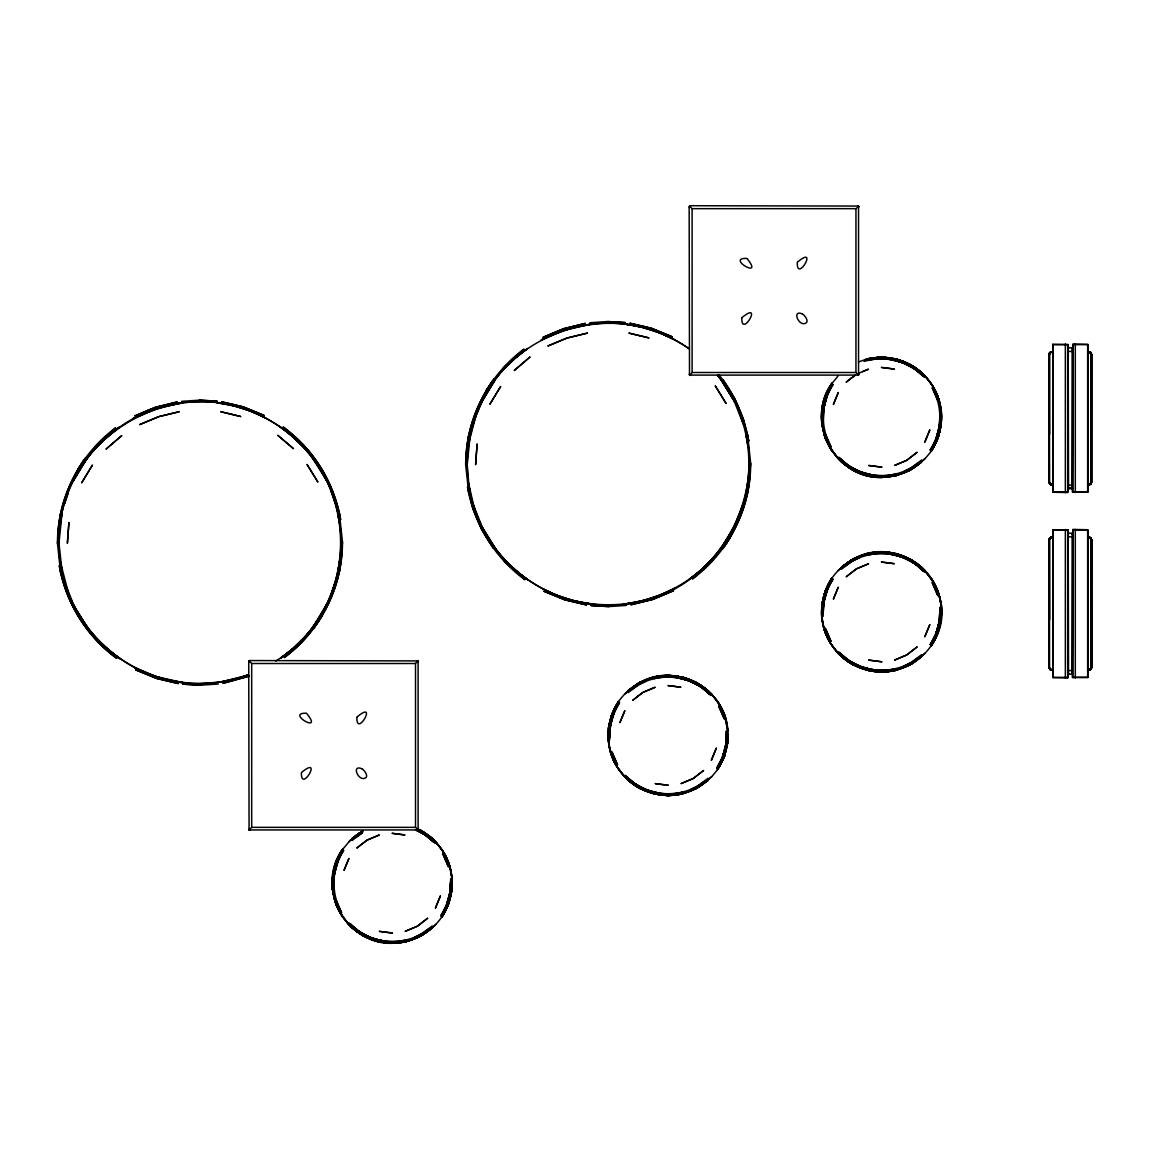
<?xml version="1.0" encoding="UTF-8"?>
<svg xmlns="http://www.w3.org/2000/svg" width="1149" height="1149" viewBox="0 0 1149 1149"><rect width="100%" height="100%" fill="white"/><g stroke="black" fill="none" stroke-linecap="round" stroke-linejoin="round"><path stroke-width="1.5" d="M1049.611 619.742L1049.425 539.441L1049.396 667.928L1051.479 669.982L1049.152 667.928L1049.252 539.441L1051.479 537.086L1049.109 539.441L1049.109 667.928L1051.479 670.284L1049.152 667.928L1049.396 539.441L1049.856 537.833L1051.479 537.129L1049.252 539.441L1049.425 667.928L1049.856 669.537L1051.479 670.24L1049.152 667.928L1051.479 670.197L1049.195 667.928L1051.479 670.14L1050.301 669.968M1051.479 484.275L1050.301 484.562L1049.109 482.523L1049.396 354.05L1050.301 351.996L1051.479 352.298M1090.803 537.833L1089.195 537.402L1091.507 539.441L1089.195 537.229L1091.406 539.441L1091.263 667.928L1089.195 670.284L1091.55 667.928L1091.507 539.441L1089.195 537.086L1091.507 539.441L1091.55 667.928L1089.195 670.24L1091.507 667.928L1091.464 539.441L1089.195 537.129L1090.803 537.833L1090.932 539.441M1089.195 484.275L1090.372 484.562L1091.406 482.523L1091.406 354.05L1090.372 351.996L1089.195 352.298M332.506 890.274C331.084 875.725 334.819 861.176 342.775 848.953C314.654 886.439 345.964 945.254 392.585 943.286C412.031 942.941 430.961 932.931 441.891 916.816M451.902 876.069C453.209 890.59 449.647 905.182 441.633 917.39C453.754 899.236 455.894 874.518 445.094 855.258M727.762 742.8L724.401 756.545L717.723 769.37L724.401 756.545L727.791 739.267L724.272 756.846L717.536 769.658L724.272 756.846L727.777 739.583M727.791 731.554C727.073 689.773 676.301 661.709 640.208 682.19L631.878 687.763M821.88 424.383C820.458 409.834 824.192 395.285 832.149 383.062C804.099 420.462 835.194 479.162 881.7 477.395M821.88 619.024C820.458 604.475 824.192 589.911 832.149 577.703C820.013 595.828 817.887 620.589 828.688 639.821M941.275 410.179C942.568 424.699 939.02 439.291 931.006 451.5C943.128 433.345 945.268 408.627 934.467 389.367M941.275 604.819C942.568 619.325 939.02 633.918 931.006 646.14C967.243 595.096 906.705 530.005 853.678 558.673L845.362 564.245M615.218 763.338C604.489 744.207 606.514 719.604 618.478 701.508C606.27 719.777 604.532 744.653 615.447 763.941M450.595 878.712C451.528 891.911 447.794 904.895 440.699 915.997M609.717 739.899C608.783 726.699 612.518 713.716 619.613 702.614M823.187 616.381C822.253 603.182 825.987 590.198 833.082 579.096M440.871 915.681L446.142 905.9L449.69 894.181L450.681 880.924L450.121 891.782L446.688 904.392M613.609 714.218L610.622 724.43L609.616 737.687L610.191 726.829L613.537 714.19M726.412 730.979L725.938 744.035L722.678 756.674L726.024 744.049L726.498 730.979C727.504 744.164 723.64 757.177 716.603 768.25M827.093 590.701L824.092 600.913L823.101 614.169L823.661 603.311L827.007 590.672M939.882 607.462L939.408 620.517L936.148 633.156L939.494 620.532L939.968 607.462C940.974 620.632 937.11 633.645 930.072 644.733M450.681 880.924L450.049 891.768L446.774 904.421M609.616 737.687C609.243 725.392 612.891 713.299 619.44 702.929M823.101 614.169C822.713 601.875 826.361 589.782 832.91 579.412M60.595 572.461L57.45 543.305L60.337 514.12M339.343 512.885L342.488 542.041L339.601 571.225M468.821 493.855L465.661 464.699L468.562 435.514M747.554 434.279L750.699 463.449L747.812 492.634M57.45 543.305C57.349 498.336 79.511 454.429 115.69 427.744L95.108 446.616M342.488 542.041C342.617 587.01 320.356 630.887 284.248 657.601C317.641 632.682 339.975 593.028 341.914 551.218M465.661 464.699C465.56 419.744 487.736 375.824 523.901 349.138L503.319 368.025M750.699 463.449C750.8 508.404 728.638 552.31 692.459 578.995L713.041 560.123M726.585 733.191L725.593 746.433L722.032 758.168L716.775 767.934M940.054 609.674L939.063 622.916L935.501 634.65L930.245 644.417M58.024 534.141C59.174 507.298 69.184 481.431 84.294 459.413M466.235 455.535C467.399 428.706 477.395 402.839 492.519 380.807M750.125 472.612C748.976 499.442 738.965 525.308 723.856 547.326M1049.726 482.523L1050.301 484.562L1051.479 484.734L1049.195 482.523L1049.109 354.05L1051.479 351.723L1049.109 354.05L1049.109 482.523L1051.479 484.849M1090.976 370.107L1091.248 482.523L1089.195 484.849L1091.55 482.523L1091.55 354.05L1089.195 351.824L1091.507 354.05L1091.55 482.523L1089.195 484.806L1091.406 482.523L1091.263 354.05L1089.195 351.824L1091.507 354.05L1091.234 483.7M1049.726 354.05L1049.425 352.858L1051.479 351.766L1049.152 354.05L1049.425 482.523L1049.856 484.131L1051.479 484.734L1050.301 484.562M1091.234 669.106L1091.406 667.928L1089.195 670.197L1091.464 667.928L1091.119 538.68M60.193 521.028L60.308 520.267M333.583 871.947L332.564 885.462M940.5 426.853C942.941 413.41 940.241 398.933 933.16 387.256M940.5 621.48L941.232 609.631M248.73 661.738L249.907 660.56L418.121 660.905L418.121 829.951L249.074 829.951L248.73 661.738L249.462 660.646M689.156 206.892L690.334 205.714L858.547 206.059L858.547 375.105L689.501 375.105L689.156 206.892L690.334 205.714M1051.479 351.723L1049.195 354.05L1049.425 352.858M1050.703 537.517L1051.479 537.373L1049.856 537.833L1051.479 537.229L1049.252 539.441L1051.479 537.172L1049.927 537.904L1049.726 539.441M940.198 428.52L938.589 436.017L931.466 450.623M940.198 623.146L937.254 633.63M301.426 772.774C300.779 793.858 323.415 754.476 301.641 772.372M356.879 717.321C356.219 738.577 378.639 698.865 357.095 716.933M741.852 317.928C741.191 339.012 763.826 299.63 742.067 317.541M797.305 262.475C796.63 283.731 819.05 244.019 797.521 262.087M444.175 853.606C455.866 872.967 454.157 898.461 441.819 917.117L448.498 904.277L451.873 890.547M933.548 387.716C945.225 407.076 943.53 432.57 931.193 451.227L937.871 438.387L941.232 424.656M933.548 582.356C945.225 601.717 943.53 627.196 931.193 645.853L937.871 633.027L941.232 619.282M1049.152 539.441L1049.425 538.263M334.086 868.802L335.91 862.066L342.589 849.24C330.452 867.538 328.585 892.385 339.558 911.674M448.498 904.277L451.902 890.216M608.41 728.394L611.814 714.333M724.401 756.545L727.805 742.484M821.923 424.699C820.429 410.164 823.962 395.586 831.962 383.349C804.243 420.793 835.366 479.449 881.944 477.395L895.947 475.657L881.57 477.395L867.222 475.657M821.923 619.34C820.429 604.805 823.962 590.213 831.962 577.976C819.826 596.288 817.959 621.135 828.932 640.424M937.871 438.387L941.275 424.326M937.871 633.027L941.275 618.966M332.549 875.811L335.91 862.066M821.908 409.92L825.284 396.175M821.908 604.546L825.284 590.816M611.929 714.032L608.439 728.064L611.929 714.032L618.478 701.508M827.007 396.046L823.661 408.671L823.187 421.74C822.253 408.541 825.987 395.558 833.082 384.47M936.148 438.53L939.494 425.891L939.968 412.821C940.902 426.02 937.167 439.004 930.072 450.106M417.748 830.196L418.48 829.118M858.892 374.272L857.714 375.45M827.093 396.075L823.661 408.671L823.273 421.74M936.062 438.501L939.494 425.891L939.882 412.836M1050.832 484.146L1049.856 483.169L1051.479 484.576L1049.927 484.074L1049.425 482.523L1049.425 354.05L1051.479 351.824L1050.703 352.111M1091.406 667.928L1089.195 670.14L1091.248 667.928L1091.406 539.441M1072.118 348.75L1072.462 347.86L1068.211 347.86L1068.541 488.713M1072.462 488.713L1068.211 488.713L1068.541 487.822M1072.118 534.156L1072.462 533.251L1068.211 533.251L1068.541 674.118M1089.195 484.849L1090.803 484.131L1091.263 482.523L1090.746 484.074L1089.195 484.576L1090.818 483.169M1049.252 354.05L1049.856 352.427L1051.479 351.996M1089.195 484.734L1091.406 482.523M336.298 861.405L336.916 859.854M447.492 906.489L448.124 904.952M612.187 713.658L612.819 712.121M825.657 395.515L826.289 393.963M723.396 758.757L724.014 757.205M825.657 590.141L826.289 588.604M936.866 440.598L937.483 439.062M936.866 635.239L937.483 633.688M342.316 849.843C334.661 861.994 331.041 876.27 332.549 890.59M442.106 916.514C448.483 905.843 452.807 893.462 451.859 880.895M618.205 702.096C611.828 712.768 607.505 725.163 608.453 737.715M831.675 383.953C819.524 402.624 818.174 428.146 829.995 447.306M717.996 768.767C724.373 758.11 728.696 745.715 727.762 733.148M831.675 578.579C825.298 589.25 820.975 601.645 821.937 614.198M932.442 449.115L938.589 436.017L941.404 421.841L940.758 407.378M931.466 645.25C943.573 626.55 944.981 601.042 933.16 581.897M341.339 851.337C335.723 861.606 331.515 873.197 332.664 885.046M617.243 703.605C611.627 713.859 607.419 725.464 608.553 737.313M830.713 385.446C824.767 396.161 820.688 408.383 822.095 420.764M830.713 580.087C819.567 598.686 818.461 623.275 829.995 641.946M443.069 915.006C454.228 896.407 455.32 871.818 443.801 853.147M718.972 767.273C730.132 748.674 731.224 724.071 719.691 705.414M932.442 643.756L936.579 635.11M418.322 829.707L417.288 830.296M336.025 861.764L342.589 849.24M441.819 917.117L448.383 904.593M825.399 395.874L831.962 383.349M717.723 769.37L724.272 756.846M825.399 590.5L831.962 577.976M931.193 451.227L937.756 438.703M931.193 645.853L937.756 633.329M343.709 850.361C336.671 861.448 332.808 874.461 333.813 887.631L334.287 874.561L337.72 861.965L334.287 874.561L333.899 887.631M343.537 850.677C331.357 869.003 330.84 893.606 341.655 912.679L336.341 900.443M832.91 384.786C820.731 403.112 820.214 427.715 831.029 446.789L825.714 434.552M930.245 449.79C942.424 431.464 942.941 406.847 932.126 387.773L937.44 400.01M1090.818 668.574L1090.976 555.513M77.845 469.209L85.572 457.661M314.352 627.684L322.093 616.137M486.056 390.603L493.797 379.069M722.577 549.078L730.304 537.545M342.517 849.542L350.431 840.091L361.964 831.345L348.664 841.887M831.89 383.651L838.038 375.996M618.421 701.795C628.589 686.973 645.479 677.063 663.418 675.612M886.252 477.108C904.206 475.657 921.081 465.747 931.264 450.925M831.89 578.277C842.059 563.455 858.949 553.545 876.888 552.094M672.783 795.252C690.736 793.815 707.612 783.891 717.795 769.069M886.252 671.734C904.206 670.298 921.081 660.373 931.264 645.551M306.927 634.866L310.287 630.772M306.941 634.693L309.038 632.194M88.473 456.124L90.685 453.525M496.167 378.064L498.479 375.364M714.75 556.432L716.962 553.832M705.4 566.514L710.096 561.904M435.744 924.457C425.36 934.884 411.658 941.864 396.879 942.999M248.888 661.149L249.907 660.56M689.888 375.364L692.1 372.506L855.948 372.506L858.547 375.105M689.501 206.059L692.1 208.658L855.948 208.658L858.806 206.432M248.73 829.118L249.074 829.951L251.688 827.352L251.688 663.504L249.074 660.905M251.688 663.504L415.521 663.504L417.748 660.646M1090.932 354.05L1091.234 352.858L1089.195 351.766L1090.372 351.996L1091.248 354.05L1090.803 352.427M1051.479 484.734L1049.152 482.523L1050.243 483.758M1051.479 669.982L1050.243 669.163M624.553 694.154L637.867 683.612L645.135 680.337M925.117 458.566L911.818 469.108L904.55 472.368M838.038 570.636L851.337 560.094L858.605 556.82M711.648 776.724L698.348 787.266L691.08 790.526M925.117 653.207L911.818 663.749L904.55 667.009M100.624 442.121L102.907 440.11M100.782 442.006L103.353 439.78M111.094 433.101L113.679 430.875M691.885 578.091L694.585 575.778M512.167 360.628L514.766 358.416M527.405 348.578L515.025 358.316L504.239 368.901L515.025 358.316L527.405 348.578C477.18 382.631 454.587 450.753 474.278 508.117C492.145 564.748 548.777 605.782 608.18 605.035L608.826 605.006C724.559 607.778 792.968 462.717 717.45 375.306M280.744 658.162L293.124 648.424L303.911 637.853L293.124 648.424L280.744 658.162C330.969 624.122 353.562 555.987 333.871 498.623C316.004 441.992 259.372 400.958 199.969 401.705L199.323 401.733C123.92 400.182 56.919 468.06 59.001 543.319C57.622 618.377 124.81 685.45 199.969 683.641L222.087 681.888L248.428 674.966M1066.947 529.904L1067.938 529.904M1073.712 677.479L1072.721 677.479M352.197 840.422L362.682 832.608L356.247 836.989M921.584 460.045L911.1 467.858L904.119 471.291M628.101 692.675L638.585 684.861L645.566 681.429M841.571 569.157L852.055 561.344L859.035 557.911M432.211 925.936L421.726 933.749L414.746 937.182M708.114 778.203L697.63 786.002L690.65 789.449M921.584 654.671L911.1 662.485L904.119 665.932M355.544 836.07L361.964 831.345M631.447 688.337L637.867 683.612L653.58 677.221M844.917 564.82L851.337 560.094L867.05 553.689M918.238 464.397L911.818 469.108L896.091 475.514M428.864 930.288L422.444 934.999L415.177 938.259M704.768 782.541L698.348 787.266L682.621 793.657M918.238 659.023L911.818 663.749L896.091 670.14M352.125 838.368L362.667 831.014L355.989 835.495M628.029 690.635L639.892 682.348L653.379 677.149L667.856 675.325M841.499 567.118L853.362 558.831L864.45 554.55M362.538 831.1L352.384 838.138L362.983 830.842L356.535 835.179M639.892 682.348L628.288 690.405L640.208 682.19L632.438 687.447M917.534 463.464C895.014 481.374 859.754 479.219 839.847 458.322C854.224 472.885 875.926 478.961 895.746 474.063M632.151 689.256C654.657 671.346 689.931 673.515 709.823 694.398C695.461 679.835 673.759 673.759 653.925 678.657M845.621 565.739C868.127 547.829 903.401 549.983 923.293 570.881C908.931 556.317 887.229 550.242 867.394 555.139M428.16 929.354C405.654 947.264 370.38 945.11 350.474 924.213C364.851 938.776 386.552 944.851 406.387 939.954M704.064 781.622C681.544 799.532 646.284 797.363 626.377 776.48C640.754 791.043 662.456 797.119 682.276 792.221M917.534 658.104C895.014 676 859.754 673.845 839.847 652.962C854.224 667.526 875.926 673.601 895.746 668.704M845.908 563.929L853.678 558.673L841.757 566.888L853.362 558.831L866.849 553.631L881.326 551.807M917.247 465.288C907.25 473.216 894.583 476.835 881.944 477.237L896.292 475.571L909.793 470.372L921.397 462.315L909.793 470.372L902.453 473.316M427.873 931.178C417.877 939.106 405.224 942.726 392.585 943.128L406.933 941.462L420.419 936.263L432.024 928.205L420.419 936.263L413.094 939.207M703.777 783.431C693.781 791.374 681.113 794.993 668.474 795.395L682.822 793.715L696.323 788.516L707.928 780.473L696.323 788.516L688.983 791.46M917.247 659.914C907.25 667.856 894.583 671.476 881.944 671.878L896.292 670.197L909.793 664.998L921.397 656.955L909.793 664.998L902.453 667.942M1089.956 669.853L1089.195 669.996L1090.803 669.537M275.76 661.034C297.85 647.49 315.501 627.038 326.934 603.843L313.103 626.722L314.165 625.171C350.072 576.568 349.195 505.373 312.327 457.604L326.359 480.339C315.343 458.939 299.415 440.268 279.681 426.451L292.148 436.06L303.034 446.544C280.428 422.674 249.592 406.689 216.874 402.753L234.037 405.913L250.425 411.083L265.721 418.021C182.734 371.314 69.816 429.87 60.193 524.605L61.888 514.45L59.001 543.319L62.147 572.159L60.366 562.019L68.61 593.746L64.847 582.758L74.57 607.074L87.611 627.756L73.565 605.006C84.408 626.42 100.494 645.221 120.257 658.894L107.791 649.286L96.904 638.801C119.597 662.671 150.361 678.441 183.064 682.592L156.551 676.704L134.218 667.325C169.032 685.565 211.531 688.596 248.428 674.923M1072.721 529.904L1073.712 529.904M1067.938 677.479L1066.947 677.479M541.294 340.018C556.489 332.004 573.006 326.819 589.997 324.32L564.532 330.122L541.294 340.018C561.574 329.074 584.496 323.343 607.534 323.142L608.18 323.099C636.474 323.185 664.553 331.86 687.892 347.845M543.305 338.38L544.052 337.993M668.56 591.706L673.055 589.767M859.423 372.965L868.457 369.174L862.497 371.615M249.362 676.029L222.877 683.339L249.089 676.201M248.385 674.736L243.645 676.704L218.152 682.434L235.286 679.116L248.356 674.865M652.646 598.356L656.797 596.704M858.475 361.906L867.05 359.062L876.888 357.468M1049.927 537.904L1051.479 537.402M1089.195 669.982L1090.746 669.479M864.608 359.723L867.05 359.062M864.091 361.404C884.644 355.156 908.27 360.714 923.293 376.24C908.902 361.748 887.229 355.587 867.394 360.499M1089.195 484.605L1089.956 484.447M925.879 377.131C911.717 360.7 888.163 354.107 867.208 358.905L881.57 357.167L888.191 357.87M881.57 551.807L867.208 553.545C888.177 548.805 911.703 555.297 925.879 571.757M668.1 675.325L653.738 677.063C674.707 672.323 698.233 678.815 712.409 695.274M836.716 651.569C850.935 668.258 874.719 675.296 895.947 670.298C874.518 675.382 850.447 668.072 836.357 651.038M623.246 775.087C637.465 791.776 661.25 798.814 682.477 793.815C661.048 798.9 636.977 791.604 622.887 774.555M881.57 357.167L866.849 359.005L881.326 357.167M867.208 358.905L881.197 357.167M867.208 553.545L881.197 551.807M653.738 677.063L667.727 675.325M881.829 672.036L895.947 670.298M682.477 793.815L668.1 795.553L653.752 793.815M881.57 477.395L895.947 475.657M1089.841 484.146L1090.932 482.523M589.81 322.74L607.548 321.548L625.3 322.582L607.548 321.548M181.599 401.346L199.337 400.154L217.089 401.188L199.337 400.154M608.812 606.586L591.06 605.552L608.812 606.586L626.55 605.394M200.601 685.192L182.849 684.158L200.601 685.192L218.339 684M615.117 605.121L618.162 604.92M877.104 357.44L888.45 357.985M839.014 459.126C850.921 471.894 868.788 477.955 886.051 477.122M877.104 552.08C894.367 551.247 912.234 557.308 924.141 570.062M663.634 675.598L674.966 676.143M839.014 653.767C850.921 666.535 868.788 672.582 886.051 671.763M625.544 777.284C637.451 790.052 655.318 796.099 672.582 795.28M349.641 925.017C361.547 937.785 379.414 943.846 396.678 943.013M867.222 670.298L881.944 672.036M1068.541 351.436L1072.118 351.436M1068.541 485.137L1072.118 485.137M1068.541 536.842L1072.118 536.842M1068.541 670.528L1072.118 670.528M1068.211 674.118L1072.462 674.118M251.688 827.352L415.521 827.352L418.121 829.951M881.312 672.036L866.949 670.226M667.842 795.553L653.479 793.744M878.884 357.339C895.559 357.066 912.651 363.098 924.141 375.436M884.27 477.237C858.001 478.3 831.89 460.749 824.652 435.212M878.884 551.965C905.714 550.845 932.198 569.215 938.948 595.455M884.27 671.863C857.441 672.998 830.942 654.614 824.206 628.388M665.415 675.483C682.089 675.224 699.181 681.256 710.671 693.579M670.801 795.381C643.971 796.516 617.473 778.132 610.737 751.906M394.897 943.128C368.082 944.248 341.569 925.879 334.833 899.638M890.058 358.129C912.809 361.059 933.103 378.567 938.948 400.814M676.589 676.287C699.339 679.217 719.633 696.725 725.479 718.972M377.849 941.548L392.211 943.286L406.574 941.548C385.346 946.561 361.562 939.509 347.343 922.819M881.843 357.167C898.82 357.756 915.911 364.894 926.798 378.165M866.949 475.6L881.312 477.395M881.843 551.807L896.206 553.603M668.373 675.325L682.721 677.12M377.576 941.491L391.938 943.286M888.479 357.669L890.36 357.928M872.795 476.634L874.676 476.892M888.479 552.31L890.36 552.568M872.795 671.275L874.676 671.533M675.009 675.827L676.89 676.086M659.325 794.792L661.206 795.051M383.421 942.525L385.303 942.783M889.771 358.043L896.206 358.976M1051.479 484.605L1049.856 484.131M1089.195 351.766L1090.372 351.996M1090.372 537.402L1089.195 537.172L1091.248 539.441L1090.818 538.809M746.678 258.41C725.507 257.678 764.875 280.356 747.065 258.626M802.131 313.849C792.135 309.612 797.966 325.411 804.932 323.558C810.548 322.079 803.553 314.022 802.519 314.079M306.252 713.242C285.096 712.524 324.449 735.188 306.654 713.472M361.705 768.695C351.709 764.458 357.54 780.257 364.52 778.404C370.122 776.925 363.127 768.868 362.093 768.911M873.025 475.126C860.558 473.072 848.838 467.255 839.847 458.322M873.01 475.212L860.299 471.837L848.651 465.704L838.684 457.144M857.714 205.714L858.892 206.892M690.334 375.45L689.156 374.272M417.288 660.56L418.48 661.738M249.907 830.296L248.888 829.707M1089.195 351.996L1091.464 354.05L1091.119 353.274M1089.195 537.402L1090.746 537.904M895.933 358.905C915.71 364.19 932.959 379.486 938.618 399.364M895.933 553.545C915.71 558.831 932.959 574.112 938.618 593.99M682.463 677.063C702.24 682.348 719.475 697.63 725.148 717.507M150.232 674.793L154.354 676.474M415.392 829.822L425.13 834.749L433.934 842.131L422.918 833.355L416.627 830.196M416.613 830.253L425.073 834.82L433.934 842.131M416.398 830.153L425.13 834.749L435.098 843.323M689.386 348.994C670.327 335.666 648.194 326.977 625.085 324.147L642.248 327.321L658.636 332.478L673.932 339.415C606.413 301.928 513.244 332.621 481.216 402.897L495.047 380.032L482.451 400.513L473.963 421.008L472.713 425.231L476.361 414.214L468.864 442.595L468.419 445.999L470.099 435.859L467.226 464.713L469.051 486.702L470.372 493.553L468.591 483.413L474.278 508.117L476.835 515.14L473.072 504.152L482.795 528.468L495.822 549.15L481.79 526.414C492.619 547.829 508.72 566.615 528.468 580.288L516.002 570.68L505.115 560.195C527.851 583.979 558.5 600.123 591.275 603.986L574.112 600.826L557.725 595.67L542.429 588.733C583.304 610.148 634.478 610.248 675.081 588.116L659.842 595.196L643.497 600.51L626.377 603.828C658.923 599.16 689.86 583.563 712.121 559.247L701.335 569.832L688.955 579.556C708.445 565.423 724.459 546.838 735.145 525.251L721.313 548.116L733.909 527.621L743.662 502.917L739.999 513.933C751.906 481.589 751.877 445.209 739.539 412.994L743.302 423.995L733.579 399.665L720.538 378.998L734.584 401.733L722.003 380.894L717.579 375.752M1090.43 352.815L1090.818 353.404M853.693 470.544L841.772 462.343L836.716 456.929M853.693 665.17C839.215 656.998 827.553 643.354 823.646 627.024M640.223 788.688C625.745 780.516 614.083 766.871 610.162 750.541M364.319 936.435C349.842 928.263 338.179 914.604 334.273 898.274M909.706 364.161C924.213 372.463 935.99 386.279 939.595 402.811M853.448 470.415L841.556 462.142L836.357 456.412M909.706 558.787L921.599 567.06L926.798 572.791M853.448 665.041C838.942 656.74 827.165 642.923 823.56 626.377M696.237 682.305L708.114 690.578L713.328 696.308M639.964 788.559C625.473 780.257 613.695 766.44 610.09 749.895M364.075 936.306L352.183 928.033L346.984 922.302M709.823 694.398C700.847 685.465 689.127 679.648 676.66 677.594L689.386 680.883L701.019 687.016L711.001 695.576M350.474 924.213C359.465 933.146 371.184 938.963 383.651 941.017L370.926 937.728L359.292 931.609L349.31 923.035M923.293 376.24C914.403 367.206 902.568 361.547 890.13 359.436L902.855 362.725L914.489 368.858L924.471 377.432M923.293 570.881C914.403 561.847 902.568 556.188 890.13 554.077L902.855 557.366L914.489 563.484L924.471 572.058M839.847 652.962C848.752 661.996 860.587 667.655 873.025 669.766L860.299 666.477L848.651 660.345L838.684 651.77M626.377 776.48C635.282 785.514 647.117 791.173 659.555 793.284L646.83 789.995L635.182 783.862L625.214 775.302M507.844 563.757L510.946 566.443L503.19 558.313M512.397 567.735L508.318 564.245L510.874 566.471M284.866 429.697L287.595 432.024M286.087 430.76L288.672 432.972M99.618 642.363L102.204 644.589M434.767 841.327L429.941 836.515L417.676 828.846C432.8 836.529 445.309 850.073 449.575 866.705M924.371 375.22L933.405 387.041M838.784 459.356L829.75 447.521M924.371 569.847L933.405 581.681M838.784 653.982L829.75 642.162M710.901 693.364L719.935 705.199M625.315 777.514L616.281 765.679M434.997 841.111L444.031 852.931M349.411 925.247L340.377 913.412M436.505 843.021L432.01 838.124L420.089 829.923C433.618 837.664 445.008 850.045 449.245 865.254M437.439 844.055L432.225 838.31L420.333 830.052C434.839 838.353 446.616 852.17 450.236 868.716M303.393 446.501L305.778 449.173M303.494 446.645L305.605 449.087M504.181 561.042L524.921 579.742C494.616 557.71 473.862 523.843 467.514 486.989L472.842 508.705L481.488 529.33L493.251 548.346M718.743 374.718C734.699 393.533 744.279 417.058 748.846 441.159L743.532 419.428L734.886 398.804L723.109 379.788M497.388 551.506L499.714 554.235M616.525 765.464L613.006 759.216L608.913 745.342L608.697 740.516M340.621 913.196L337.102 906.949L333.023 893.075L332.808 888.263M832.163 451.528L825.413 438.731L823.646 432.383M931.15 577.918L937.843 590.758L939.595 597.451M832.005 451.284L825.312 438.444L823.56 431.751M717.68 701.436L724.373 714.276L726.125 720.969M342.632 917.175L335.939 904.335L334.187 897.642M720.078 705.874L724.258 713.989L727.777 731.238M933.534 387.285L938.905 399.565L941.404 412.721M933.534 581.911L938.905 594.191L941.404 607.361M829.607 447.291L824.25 435.011L821.75 421.841M829.607 641.918L824.25 629.638L821.75 616.482M720.064 705.429L725.436 717.708L727.935 730.879M616.137 765.435L610.78 753.155L608.281 739.999M444.175 853.176L449.532 865.456L452.031 878.612M340.233 913.182L334.876 900.902L332.377 887.732M937.44 594.651L932.126 582.414L937.828 595.757M825.714 629.192L831.029 641.429L825.327 628.072M723.971 718.168L718.642 705.931L724.358 719.274M612.245 752.71L617.559 764.947L611.857 751.59M448.067 865.901L442.753 853.664L448.455 867.021M479.334 521.66L481.101 525.797M332.334 493.682L334.388 498.637M1049.252 482.523L1049.54 483.284M1049.252 667.928L1049.54 668.689M1049.425 667.928L1049.927 669.479M339.616 520.152L339.731 520.885M60.208 564.461L60.322 565.193M822.253 423.967L822.397 427.184M1049.425 354.05L1049.611 434.351M1075.306 344.025L1075.306 492.548M1075.306 529.43L1075.306 677.953M1072.118 347.86L1072.118 488.713L1072.462 487.822L1068.211 487.822L1068.211 488.713M1072.118 533.251L1072.118 674.118M1065.353 344.025L1065.353 492.548M1065.353 529.43L1065.353 677.953M855.948 208.658L855.948 372.506M692.1 208.658L692.1 372.506M415.521 663.504L415.521 827.352M67.992 534.788L67.374 543.305L68.926 522.493L67.992 534.788M476.203 456.182L475.6 464.713L477.137 443.902L476.203 456.182M1052.8 344.327L1052.8 492.246L1067.838 492.548L1068.311 344.499L1052.8 344.327M1052.8 529.718L1052.8 677.651L1067.838 677.953L1068.311 529.904L1052.8 529.718M1087.888 492.074L1072.362 492.074L1072.836 344.025L1087.873 344.327L1087.888 492.074M1087.888 677.479L1072.362 677.479L1072.836 529.43L1087.873 529.718L1087.888 677.479M339.745 560.741L338.05 570.895L339.745 560.741M747.956 482.135L746.261 492.289L747.956 482.135M65.823 499.628L64.488 503.837L68.15 492.806L65.823 499.628M335.451 581.509L331.788 592.539L335.451 581.509M346.596 863.976L344.011 870.396L348.937 858.404L346.596 863.976M440.397 895.947L435.471 907.954L440.397 895.947M622.499 716.229L619.9 722.664L624.841 710.657L622.499 716.229M835.969 398.085L833.384 404.505L838.31 392.498L835.969 398.085M716.301 748.214L711.375 760.221L716.301 748.214M835.969 592.712L833.384 599.146L838.31 587.139L835.969 592.712M929.771 430.056L924.844 442.063L929.771 430.056M929.771 624.697L924.844 636.69L929.771 624.697M74.24 479.119L73.005 481.503L86.836 458.638L74.24 479.119M86.649 474.566L81.622 482.882L92.48 465.043L86.649 474.566M494.86 395.96L489.847 404.276L500.691 386.452L494.86 395.96M100.121 443.284L96.028 447.492L106.814 436.922L119.194 427.184L100.121 443.284M112.559 443.485L105.995 449.144L121.823 435.557L112.559 443.485M520.77 364.879L514.206 370.538L530.048 356.951L520.77 364.879M851.15 378.251L846.167 382.186L855.129 375.22L851.15 378.251M361.777 844.142L356.793 848.077L367.048 840.12L379.084 835.064L367.048 840.12L361.777 844.142M916.988 452.39L906.733 460.332L894.698 465.388L906.733 460.332L916.988 452.39M637.681 696.409L632.697 700.33L642.937 692.387L654.987 687.332L642.937 692.387L637.681 696.409M851.15 572.891L846.167 576.812L856.422 568.87L868.457 563.814L856.422 568.87L851.15 572.891M427.615 918.281L417.36 926.223L405.324 931.279L417.36 926.223L427.615 918.281M703.518 770.534L693.264 778.491L681.228 783.546L693.264 778.491L703.518 770.534M916.988 647.016L906.733 654.973L894.698 660.029L906.733 654.973L916.988 647.016M135.841 417.231L133.083 418.624L156.307 408.728L181.772 402.911L164.652 406.229L148.307 411.543L135.841 417.231M147.862 410.351L134.706 415.981L155.33 407.321L177.047 402.006L155.33 407.321L147.862 410.351M556.087 331.759L542.917 337.375L563.541 328.729L585.272 323.4L563.541 328.729L556.087 331.759M673.443 590.773L652.819 599.419L631.103 604.733L652.819 599.419L673.443 590.773M151.481 419.672L139.603 424.627L158.878 416.613L179.158 411.73L158.878 416.613L151.481 419.672M559.692 341.066L547.814 346.021L567.089 338.007L587.383 333.124L567.089 338.007L559.692 341.066M1067.694 344.643L1053.03 344.643L1053.03 491.93L1067.694 491.93L1067.694 344.643M1087.643 344.643L1072.979 344.643L1072.979 491.93L1087.643 491.93L1087.643 344.643M1067.694 530.034L1053.03 530.034L1053.03 677.336L1067.694 677.336L1067.694 530.034M1087.643 530.034L1072.979 530.034L1072.979 677.336L1087.643 677.336L1087.643 530.034M887.229 368.125L881.398 367.421L894.353 369.088L887.229 368.125M881.757 467.14L868.802 465.489L881.757 467.14M887.229 562.751L881.398 562.062L894.353 563.714L887.229 562.751M881.757 661.781L868.802 660.115L881.757 661.781M673.759 686.269L667.928 685.58L680.883 687.231L673.759 686.269M668.287 785.298L655.332 783.632L668.287 785.298M397.856 834.016L392.024 833.312L404.979 834.978L397.856 834.016M392.383 933.031L379.429 931.379L392.383 933.031M642.578 326.086L629.853 323.214L651.627 328.341L672.323 336.801L651.627 328.341L642.578 326.086M234.367 404.692L221.642 401.805L243.416 406.933L264.112 415.407L243.416 406.933L234.367 404.692M586.507 604.934L564.748 599.807L544.037 591.347L564.748 599.807L586.507 604.934M178.296 683.54L156.523 678.413L135.826 669.939L156.523 678.413L178.296 683.54M640.108 335.767L628.862 333.109L649.041 337.935L640.108 335.767M231.897 414.372L220.651 411.701L240.816 416.541L231.897 414.372M292.995 435.126L283.228 427.011C313.462 449.044 334.33 482.896 340.635 519.765C334.804 487.291 318.402 456.44 292.995 435.126M116.71 658.348C86.52 636.259 65.579 602.478 59.303 565.595C65.594 602.478 86.491 636.259 116.71 658.348M116.968 657.214L114.354 655.002L116.968 657.214M286.446 442.652L277.699 435.256L293.498 448.699L286.446 442.652M720.854 394.883L715.224 385.834L726.111 403.486L720.854 394.883M312.629 473.489L307.013 464.426L317.9 482.077L312.629 473.489M333.799 498.652L331.329 491.6L335.077 502.587L333.799 498.652M747.238 441.46L746.003 434.595L747.784 444.72L747.238 441.46M339.027 520.066L337.777 513.186L339.573 523.326L339.027 520.066"/></g></svg>
